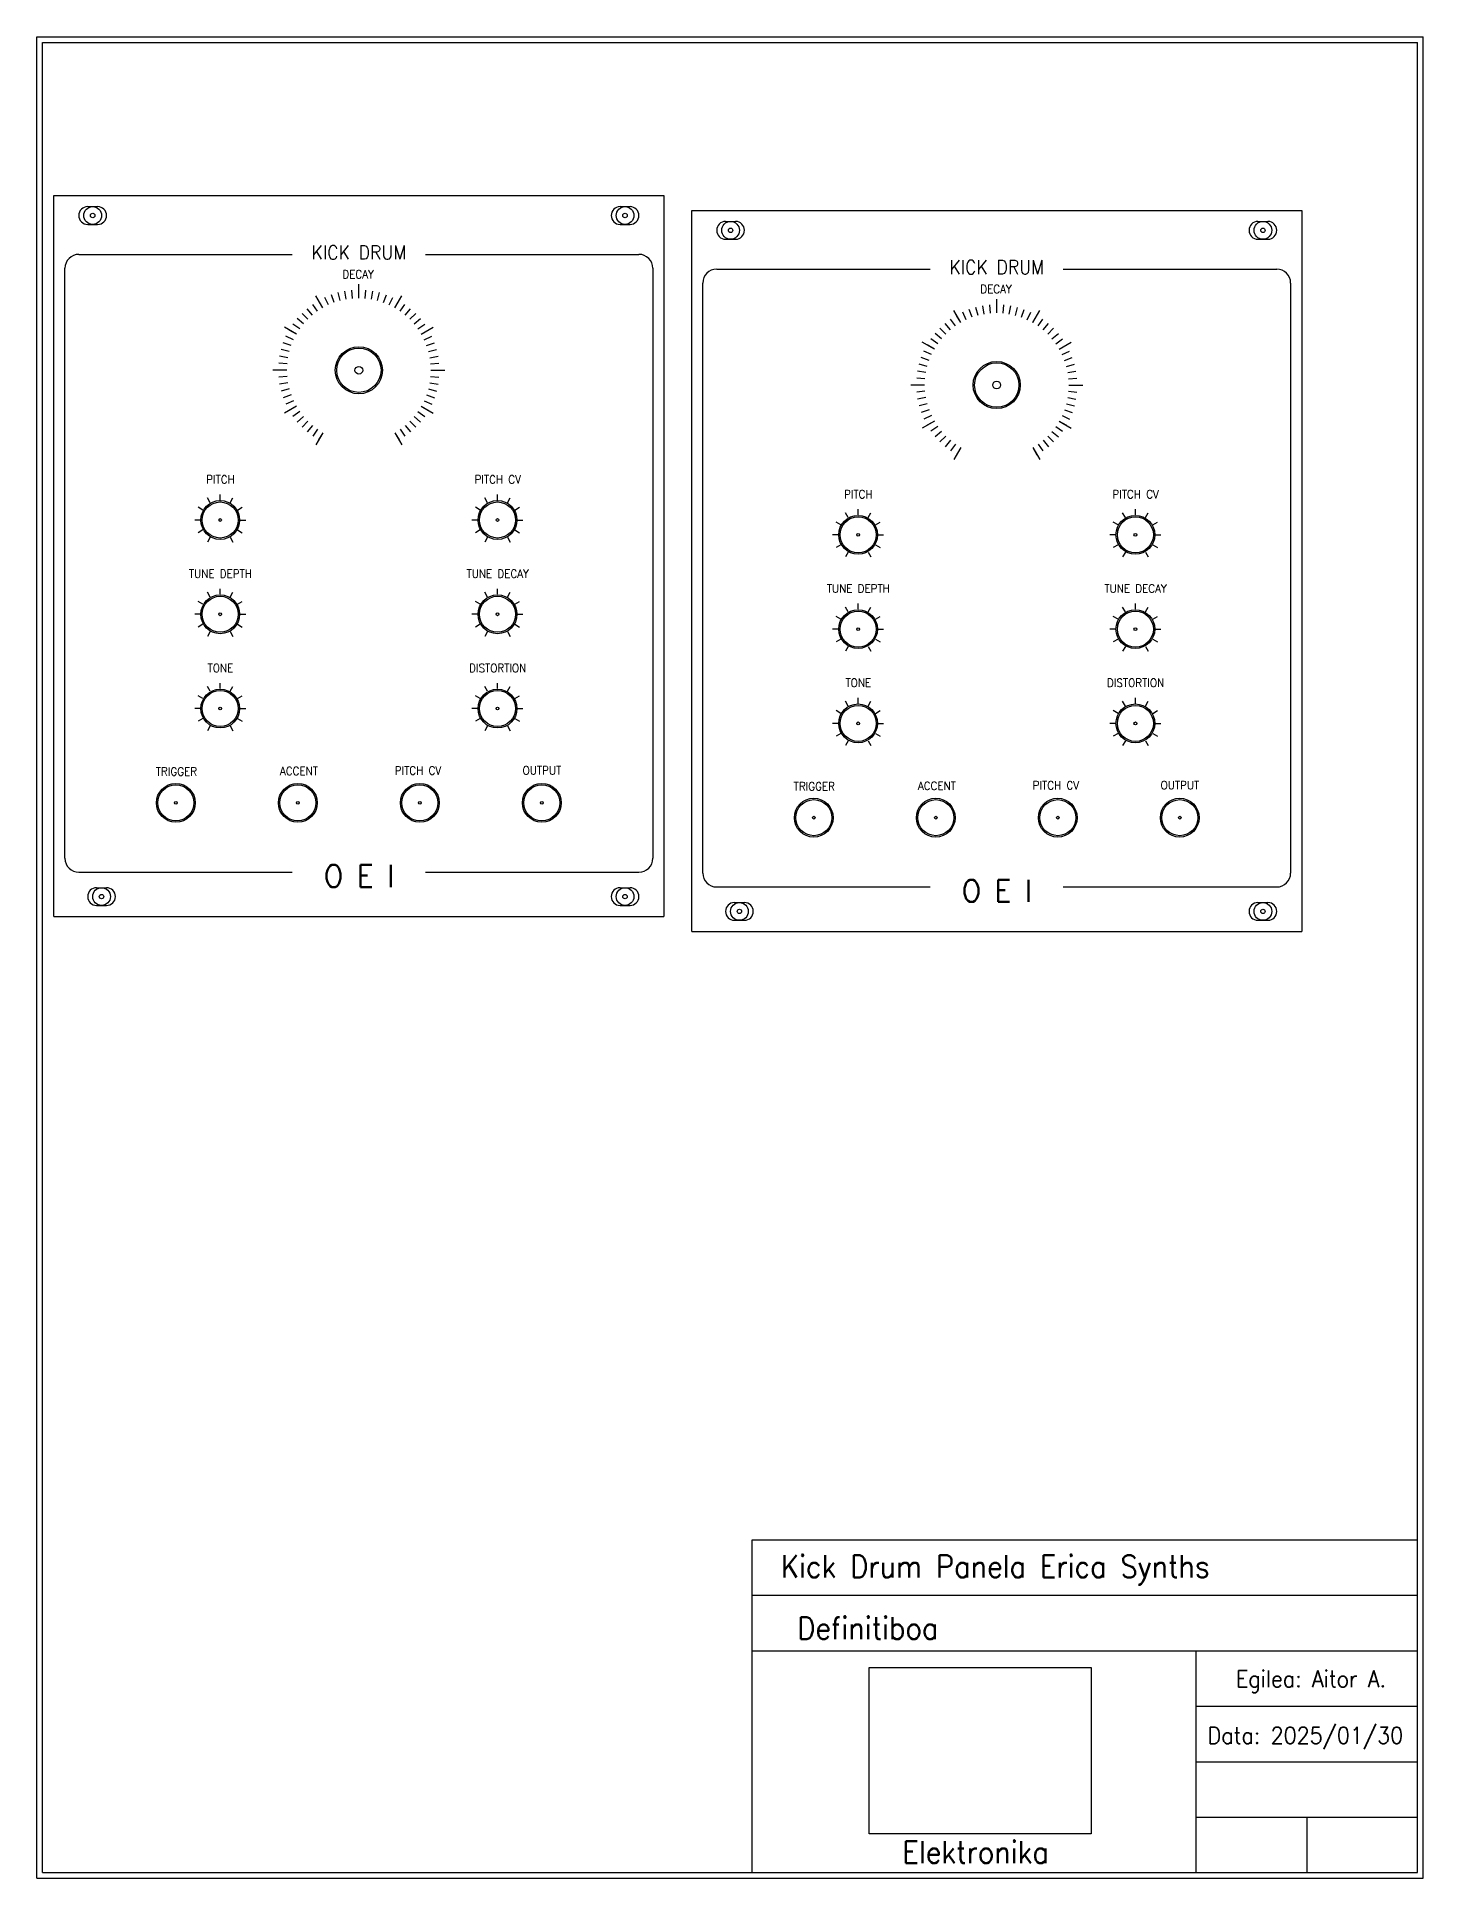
# Model space of a CAD drawing. Header units: millimetres. Extents: x 67 to 317, y -108 to 224.
import ezdxf

# ---------------------------------------------------------------- set-up
doc = ezdxf.new("R2010")
doc.units = ezdxf.units.MM
doc.layers.get('0').update_dxf_attribs({"lineweight": 25})
doc.styles.add('textstyle3', font='')
doc.styles.get('textstyle3').set_extended_font_data('Standard')
picture_1 = doc.add_image_def('image1.bmp', size_in_pixel=(213, 237))

msp = doc.modelspace()

# ---------------------------------------------------------------- linework, layer by layer
for p, q in [((67.16, -108.21), (67.16, 223.79)), ((67.16, 223.79), (317.16, 223.79)), ((68.16, -107.21), (68.16, 222.79)), ((68.16, 222.79), (316.16, 222.79)), ((316.16, -107.21), (316.16, 222.79)), ((317.16, -108.21), (317.16, 223.79)), ((70.23, 195.17), (180.23, 195.17)), ((70.23, 65.17), (70.23, 195.17)), ((76.33, 193.17), (78.13, 193.17)), ((76.33, 193.17), (78.13, 193.17)), ((76.33, 193.17), (78.13, 193.17)), ((172.33, 193.17), (174.13, 193.17)), ((172.33, 193.17), (174.13, 193.17)), ((172.33, 193.17), (174.13, 193.17)), ((180.23, 195.17), (180.23, 65.17)), ((76.33, 189.97), (78.13, 189.97)), ((76.33, 189.97), (78.13, 189.97)), ((76.33, 189.97), (78.13, 189.97)), ((172.33, 189.97), (174.13, 189.97)), ((172.33, 189.97), (174.13, 189.97)), ((172.33, 189.97), (174.13, 189.97)), ((185.26, 192.5), (295.26, 192.5)), ((185.26, 62.5), (185.26, 192.5)), ((191.36, 190.5), (193.16, 190.5)), ((191.36, 190.5), (193.16, 190.5)), ((191.36, 190.5), (193.16, 190.5)), ((287.36, 190.5), (289.16, 190.5)), ((287.36, 190.5), (289.16, 190.5)), ((287.36, 190.5), (289.16, 190.5)), ((295.26, 192.5), (295.26, 62.5)), ((191.36, 187.3), (193.16, 187.3)), ((191.36, 187.3), (193.16, 187.3)), ((191.36, 187.3), (193.16, 187.3)), ((287.36, 187.3), (289.16, 187.3)), ((287.36, 187.3), (289.16, 187.3)), ((287.36, 187.3), (289.16, 187.3)), ((74.73, 184.57), (113.23, 184.57)), ((137.23, 184.57), (175.73, 184.57)), ((72.23, 75.67), (72.23, 182.07)), ((178.23, 182.07), (178.23, 75.67)), ((187.26, 73), (187.26, 179.4)), ((189.76, 181.9), (228.26, 181.9)), ((252.26, 181.9), (290.76, 181.9)), ((293.26, 179.4), (293.26, 73)), ((118.73, 174.92), (117.48, 177.09)), ((118.73, 174.92), (117.98, 176.22)), ((119.74, 175.45), (119.1, 176.81)), ((120.78, 175.88), (120.27, 177.29)), ((121.86, 176.22), (121.48, 177.67)), ((122.97, 176.47), (122.71, 177.95)), ((124.1, 176.62), (123.97, 178.11)), ((125.23, 176.67), (125.23, 179.17)), ((126.36, 176.62), (126.49, 178.11)), ((127.49, 176.47), (127.75, 177.95)), ((128.59, 176.22), (128.98, 177.67)), ((129.68, 175.88), (130.19, 177.29)), ((130.72, 175.45), (131.36, 176.81)), ((131.73, 174.92), (132.98, 177.09)), ((131.73, 174.92), (132.48, 176.22)), ((240.26, 174), (240.26, 176.5)), ((115.27, 172.02), (114.12, 172.99)), ((116.04, 172.86), (114.98, 173.92)), ((116.87, 173.62), (115.91, 174.77)), ((117.77, 174.31), (116.91, 175.54)), ((132.69, 174.31), (133.55, 175.54)), ((133.59, 173.62), (134.55, 174.77)), ((134.42, 172.86), (135.48, 173.92)), ((135.19, 172.02), (136.34, 172.99)), ((232.81, 171.65), (231.95, 172.88)), ((233.76, 172.26), (232.51, 174.42)), ((233.76, 172.26), (233.01, 173.56)), ((234.77, 172.78), (234.14, 174.14)), ((235.82, 173.22), (235.31, 174.63)), ((236.9, 173.56), (236.51, 175.01)), ((238.01, 173.8), (237.75, 175.28)), ((239.13, 173.95), (239, 175.44)), ((241.4, 173.95), (241.53, 175.44)), ((242.52, 173.8), (242.78, 175.28)), ((243.63, 173.56), (244.02, 175.01)), ((244.71, 173.22), (245.22, 174.63)), ((245.76, 172.78), (246.39, 174.14)), ((246.76, 172.26), (248.01, 174.42)), ((246.76, 172.26), (247.51, 173.56)), ((247.72, 171.65), (248.58, 172.88)), ((113.97, 170.17), (111.81, 171.42)), ((113.45, 169.16), (112.09, 169.79)), ((113.97, 170.17), (112.67, 170.92)), ((114.58, 171.12), (113.35, 171.98)), ((135.88, 171.12), (137.11, 171.98)), ((136.49, 170.17), (138.65, 171.42)), ((137.01, 169.16), (138.37, 169.79)), ((230.31, 169.36), (229.16, 170.32)), ((231.07, 170.19), (230.01, 171.25)), ((231.91, 170.96), (230.94, 172.11)), ((248.62, 170.96), (249.59, 172.11)), ((249.46, 170.19), (250.52, 171.25)), ((250.22, 169.36), (251.37, 170.32)), ((112.43, 165.92), (110.95, 166.18)), ((112.67, 167.03), (111.22, 167.42)), ((113.01, 168.11), (111.6, 168.62)), ((137.45, 168.11), (138.86, 168.62)), ((137.79, 167.03), (139.24, 167.42)), ((138.03, 165.92), (139.51, 166.18)), ((229.01, 167.5), (226.84, 168.75)), ((228.48, 166.49), (227.12, 167.13)), ((229.01, 167.5), (227.71, 168.25)), ((229.62, 168.46), (228.39, 169.32)), ((250.91, 168.46), (252.14, 169.32)), ((251.52, 167.5), (253.69, 168.75)), ((252.05, 166.49), (253.41, 167.13)), ((112.23, 163.67), (109.73, 163.67)), ((112.28, 164.8), (110.78, 164.93)), ((138.18, 164.8), (139.67, 164.93)), ((138.23, 163.67), (140.73, 163.67)), ((138.23, 163.67), (139.73, 163.67)), ((227.46, 163.26), (225.98, 163.52)), ((227.71, 164.36), (226.26, 164.75)), ((228.05, 165.45), (226.64, 165.96)), ((252.48, 165.45), (253.89, 165.96)), ((252.82, 164.36), (254.27, 164.75)), ((253.07, 163.26), (254.54, 163.52)), ((112.28, 162.53), (110.78, 162.4)), ((112.43, 161.41), (110.95, 161.15)), ((112.67, 160.3), (111.22, 159.91)), ((137.79, 160.3), (139.24, 159.91)), ((138.03, 161.41), (139.51, 161.15)), ((138.18, 162.53), (139.67, 162.4)), ((227.26, 161), (224.76, 161)), ((227.31, 162.13), (225.82, 162.26)), ((227.31, 159.87), (225.82, 159.74)), ((253.22, 162.13), (254.71, 162.26)), ((253.22, 159.87), (254.71, 159.74)), ((253.26, 161), (255.76, 161)), ((253.26, 161), (254.76, 161)), ((113.01, 159.22), (111.6, 158.71)), ((113.97, 157.17), (111.81, 155.92)), ((113.45, 158.17), (112.09, 157.54)), ((113.97, 157.17), (112.67, 156.42)), ((114.58, 156.21), (113.35, 155.35)), ((135.88, 156.21), (137.11, 155.35)), ((136.49, 157.17), (138.65, 155.92)), ((136.49, 157.17), (137.79, 156.42)), ((137.01, 158.17), (138.37, 157.54)), ((137.45, 159.22), (138.86, 158.71)), ((227.46, 158.74), (225.98, 158.48)), ((227.71, 157.64), (226.26, 157.25)), ((228.05, 156.55), (226.64, 156.04)), ((252.48, 156.55), (253.89, 156.04)), ((252.82, 157.64), (254.27, 157.25)), ((253.07, 158.74), (254.54, 158.48)), ((115.27, 155.31), (114.12, 154.34)), ((116.04, 154.47), (114.98, 153.41)), ((116.87, 153.71), (115.91, 152.56)), ((117.77, 153.02), (116.91, 151.79)), ((132.69, 153.02), (133.55, 151.79)), ((133.59, 153.71), (134.55, 152.56)), ((134.42, 154.47), (135.48, 153.41)), ((135.19, 155.31), (136.34, 154.34)), ((229.01, 154.5), (226.84, 153.25)), ((228.48, 155.51), (227.12, 154.87)), ((229.01, 154.5), (227.71, 153.75)), ((229.62, 153.54), (228.39, 152.68)), ((250.91, 153.54), (252.14, 152.68)), ((251.52, 154.5), (253.69, 153.25)), ((251.52, 154.5), (252.82, 153.75)), ((252.05, 155.51), (253.41, 154.87)), ((118.73, 152.41), (117.48, 150.24)), ((118.73, 152.41), (117.98, 151.11)), ((131.73, 152.41), (132.98, 150.24)), ((131.73, 152.41), (132.48, 151.11)), ((230.31, 152.64), (229.16, 151.68)), ((231.07, 151.81), (230.01, 150.75)), ((231.91, 151.04), (230.94, 149.89)), ((232.81, 150.35), (231.95, 149.12)), ((233.76, 149.74), (232.51, 147.58)), ((233.76, 149.74), (233.01, 148.44)), ((246.76, 149.74), (248.01, 147.58)), ((246.76, 149.74), (247.51, 148.44)), ((247.72, 150.35), (248.58, 149.12)), ((248.62, 151.04), (249.59, 149.89)), ((249.46, 151.81), (250.52, 150.75)), ((250.22, 152.64), (251.37, 151.68)), ((98.43, 139.78), (97.93, 140.65)), ((100.23, 140.27), (100.23, 141.27)), ((102.03, 139.78), (102.53, 140.65)), ((148.43, 139.78), (147.93, 140.65)), ((150.23, 140.27), (150.23, 141.27)), ((152.03, 139.78), (152.53, 140.65)), ((96.63, 136.67), (95.63, 136.67)), ((97.11, 138.47), (96.25, 138.97)), ((103.35, 138.47), (104.21, 138.97)), ((103.83, 136.67), (104.83, 136.67)), ((146.63, 136.67), (145.63, 136.67)), ((147.11, 138.47), (146.25, 138.97)), ((153.35, 138.47), (154.21, 138.97)), ((153.83, 136.67), (154.83, 136.67)), ((212.15, 135.8), (211.28, 136.3)), ((213.46, 137.12), (212.96, 137.98)), ((215.26, 137.6), (215.26, 138.6)), ((217.06, 137.12), (217.56, 137.98)), ((218.38, 135.8), (219.25, 136.3)), ((262.15, 135.8), (261.28, 136.3)), ((263.46, 137.12), (262.96, 137.98)), ((265.26, 137.6), (265.26, 138.6)), ((267.06, 137.12), (267.56, 137.98)), ((268.38, 135.8), (269.25, 136.3)), ((97.11, 134.87), (96.25, 134.37)), ((98.43, 133.55), (97.93, 132.68)), ((102.03, 133.55), (102.53, 132.68)), ((103.35, 134.87), (104.21, 134.37)), ((147.11, 134.87), (146.25, 134.37)), ((148.43, 133.55), (147.93, 132.68)), ((152.03, 133.55), (152.53, 132.68)), ((153.35, 134.87), (154.21, 134.37)), ((211.66, 134), (210.66, 134)), ((218.86, 134), (219.86, 134)), ((261.66, 134), (260.66, 134)), ((268.86, 134), (269.86, 134)), ((212.15, 132.2), (211.28, 131.7)), ((213.46, 130.88), (212.96, 130.02)), ((217.06, 130.88), (217.56, 130.02)), ((218.38, 132.2), (219.25, 131.7)), ((262.15, 132.2), (261.28, 131.7)), ((263.46, 130.88), (262.96, 130.02)), ((267.06, 130.88), (267.56, 130.02)), ((268.38, 132.2), (269.25, 131.7)), ((98.43, 122.78), (97.93, 123.65)), ((100.23, 123.27), (100.23, 124.27)), ((102.03, 122.78), (102.53, 123.65)), ((148.43, 122.78), (147.93, 123.65)), ((150.23, 123.27), (150.23, 124.27)), ((152.03, 122.78), (152.53, 123.65)), ((96.63, 119.67), (95.63, 119.67)), ((97.11, 121.47), (96.25, 121.97)), ((103.35, 121.47), (104.21, 121.97)), ((103.83, 119.67), (104.83, 119.67)), ((146.63, 119.67), (145.63, 119.67)), ((147.11, 121.47), (146.25, 121.97)), ((153.35, 121.47), (154.21, 121.97)), ((153.83, 119.67), (154.83, 119.67)), ((213.46, 120.12), (212.96, 120.98)), ((215.26, 120.6), (215.26, 121.6)), ((217.06, 120.12), (217.56, 120.98)), ((263.46, 120.12), (262.96, 120.98)), ((265.26, 120.6), (265.26, 121.6)), ((267.06, 120.12), (267.56, 120.98)), ((97.11, 117.87), (96.25, 117.37)), ((98.43, 116.55), (97.93, 115.68)), ((102.03, 116.55), (102.53, 115.68)), ((103.35, 117.87), (104.21, 117.37)), ((147.11, 117.87), (146.25, 117.37)), ((148.43, 116.55), (147.93, 115.68)), ((152.03, 116.55), (152.53, 115.68)), ((153.35, 117.87), (154.21, 117.37)), ((211.66, 117), (210.66, 117)), ((212.15, 118.8), (211.28, 119.3)), ((218.38, 118.8), (219.25, 119.3)), ((218.86, 117), (219.86, 117)), ((261.66, 117), (260.66, 117)), ((262.15, 118.8), (261.28, 119.3)), ((268.38, 118.8), (269.25, 119.3)), ((268.86, 117), (269.86, 117)), ((212.15, 115.2), (211.28, 114.7)), ((213.46, 113.88), (212.96, 113.02)), ((217.06, 113.88), (217.56, 113.02)), ((218.38, 115.2), (219.25, 114.7)), ((262.15, 115.2), (261.28, 114.7)), ((263.46, 113.88), (262.96, 113.02)), ((267.06, 113.88), (267.56, 113.02)), ((268.38, 115.2), (269.25, 114.7)), ((98.43, 105.78), (97.93, 106.65)), ((100.23, 106.27), (100.23, 107.27)), ((102.03, 105.78), (102.53, 106.65)), ((148.43, 105.78), (147.93, 106.65)), ((150.23, 106.27), (150.23, 107.27)), ((152.03, 105.78), (152.53, 106.65)), ((97.11, 104.47), (96.25, 104.97)), ((103.35, 104.47), (104.21, 104.97)), ((147.11, 104.47), (146.25, 104.97)), ((153.35, 104.47), (154.21, 104.97)), ((213.46, 103.12), (212.96, 103.98)), ((215.26, 103.6), (215.26, 104.6)), ((217.06, 103.12), (217.56, 103.98)), ((263.46, 103.12), (262.96, 103.98)), ((265.26, 103.6), (265.26, 104.6)), ((267.06, 103.12), (267.56, 103.98)), ((96.63, 102.67), (95.63, 102.67)), ((97.11, 100.87), (96.25, 100.37)), ((103.35, 100.87), (104.21, 100.37)), ((103.83, 102.67), (104.83, 102.67)), ((146.63, 102.67), (145.63, 102.67)), ((147.11, 100.87), (146.25, 100.37)), ((153.35, 100.87), (154.21, 100.37)), ((153.83, 102.67), (154.83, 102.67)), ((211.66, 100), (210.66, 100)), ((212.15, 101.8), (211.28, 102.3)), ((218.38, 101.8), (219.25, 102.3)), ((218.86, 100), (219.86, 100)), ((261.66, 100), (260.66, 100)), ((262.15, 101.8), (261.28, 102.3)), ((268.38, 101.8), (269.25, 102.3)), ((268.86, 100), (269.86, 100)), ((98.43, 99.55), (97.93, 98.68)), ((102.03, 99.55), (102.53, 98.68)), ((148.43, 99.55), (147.93, 98.68)), ((152.03, 99.55), (152.53, 98.68)), ((212.15, 98.2), (211.28, 97.7)), ((213.46, 96.88), (212.96, 96.02)), ((217.06, 96.88), (217.56, 96.02)), ((218.38, 98.2), (219.25, 97.7)), ((262.15, 98.2), (261.28, 97.7)), ((263.46, 96.88), (262.96, 96.02)), ((267.06, 96.88), (267.56, 96.02)), ((268.38, 98.2), (269.25, 97.7)), ((74.73, 73.17), (113.23, 73.17)), ((137.23, 73.17), (175.73, 73.17)), ((77.93, 70.37), (79.73, 70.37)), ((77.93, 70.37), (79.73, 70.37)), ((77.93, 70.37), (79.73, 70.37)), ((172.33, 70.37), (174.13, 70.37)), ((172.33, 70.37), (174.13, 70.37)), ((172.33, 70.37), (174.13, 70.37)), ((189.76, 70.5), (228.26, 70.5)), ((252.26, 70.5), (290.76, 70.5)), ((77.93, 67.17), (79.73, 67.17)), ((77.93, 67.17), (79.73, 67.17)), ((77.93, 67.17), (79.73, 67.17)), ((172.33, 67.17), (174.13, 67.17)), ((172.33, 67.17), (174.13, 67.17)), ((172.33, 67.17), (174.13, 67.17)), ((192.96, 67.7), (194.76, 67.7)), ((192.96, 67.7), (194.76, 67.7)), ((192.96, 67.7), (194.76, 67.7)), ((287.36, 67.7), (289.16, 67.7)), ((287.36, 67.7), (289.16, 67.7)), ((287.36, 67.7), (289.16, 67.7)), ((70.23, 65.17), (180.23, 65.17)), ((192.96, 64.5), (194.76, 64.5)), ((192.96, 64.5), (194.76, 64.5)), ((192.96, 64.5), (194.76, 64.5)), ((287.36, 64.5), (289.16, 64.5)), ((287.36, 64.5), (289.16, 64.5)), ((287.36, 64.5), (289.16, 64.5)), ((185.26, 62.5), (295.26, 62.5)), ((196.16, -107.21), (196.16, -47.21)), ((196.16, -47.21), (316.16, -47.21)), ((196.16, -57.21), (316.16, -57.21)), ((196.16, -67.21), (316.16, -67.21)), ((276.16, -67.21), (276.16, -107.21)), ((276.16, -77.21), (316.16, -77.21)), ((276.16, -87.21), (316.16, -87.21)), ((276.16, -97.21), (316.16, -97.21)), ((296.16, -97.21), (296.16, -107.21)), ((67.16, -108.21), (317.16, -108.21)), ((68.16, -107.21), (316.16, -107.21))]:
    msp.add_line(p, q)
for centre, radius in [((77.23, 191.57), 1.6), ((173.23, 191.57), 1.6), ((77.23, 191.57), 0.4), ((173.23, 191.57), 0.4), ((192.26, 188.9), 1.6), ((192.26, 188.9), 0.4), ((288.26, 188.9), 1.6), ((288.26, 188.9), 0.4), ((125.23, 163.67), 4.25), ((125.23, 163.67), 4), ((125.23, 163.67), 0.7), ((240.26, 161), 4.25), ((240.26, 161), 4), ((240.26, 161), 0.7), ((100.23, 136.67), 3.5), ((100.23, 136.67), 3.25), ((150.23, 136.67), 3.5), ((150.23, 136.67), 3.25), ((100.23, 136.67), 0.25), ((150.23, 136.67), 0.25), ((215.26, 134), 3.5), ((215.26, 134), 3.25), ((265.26, 134), 3.5), ((265.26, 134), 3.25), ((215.26, 134), 0.25), ((265.26, 134), 0.25), ((100.23, 119.67), 3.5), ((100.23, 119.67), 3.25), ((150.23, 119.67), 3.5), ((150.23, 119.67), 3.25), ((100.23, 119.67), 0.25), ((150.23, 119.67), 0.25), ((215.26, 117), 3.5), ((215.26, 117), 3.25), ((265.26, 117), 3.5), ((265.26, 117), 3.25), ((215.26, 117), 0.25), ((265.26, 117), 0.25), ((100.23, 102.67), 3.5), ((100.23, 102.67), 3.25), ((150.23, 102.67), 3.5), ((150.23, 102.67), 3.25), ((215.26, 100), 3.5), ((215.26, 100), 3.25), ((265.26, 100), 3.5), ((265.26, 100), 3.25), ((100.23, 102.67), 0.25), ((150.23, 102.67), 0.25), ((215.26, 100), 0.25), ((265.26, 100), 0.25), ((92.23, 85.67), 3.5), ((92.23, 85.67), 3.25), ((114.23, 85.67), 3.5), ((114.23, 85.67), 3.25), ((136.23, 85.67), 3.5), ((136.23, 85.67), 3.25), ((158.23, 85.67), 3.5), ((158.23, 85.67), 3.25), ((207.26, 83), 3.5), ((229.26, 83), 3.5), ((251.26, 83), 3.5), ((273.26, 83), 3.5), ((92.23, 85.67), 0.25), ((114.23, 85.67), 0.25), ((136.23, 85.67), 0.25), ((158.23, 85.67), 0.25), ((207.26, 83), 3.25), ((207.26, 83), 0.25), ((229.26, 83), 3.25), ((229.26, 83), 0.25), ((251.26, 83), 3.25), ((251.26, 83), 0.25), ((273.26, 83), 3.25), ((273.26, 83), 0.25), ((78.83, 68.77), 1.6), ((173.23, 68.77), 1.6), ((78.83, 68.77), 0.4), ((173.23, 68.77), 0.4), ((193.86, 66.1), 1.6), ((193.86, 66.1), 0.4), ((288.26, 66.1), 1.6), ((288.26, 66.1), 0.4)]:
    msp.add_circle(centre, radius)
for centre, radius, start, end in [((76.33, 191.57), 1.6, 90, 270), ((76.33, 191.57), 1.6, 90, 270), ((76.33, 191.57), 1.6, 90, 270), ((78.13, 191.57), 1.6, 270, 90), ((78.13, 191.57), 1.6, 270, 90), ((78.13, 191.57), 1.6, 270, 90), ((172.33, 191.57), 1.6, 90, 270), ((172.33, 191.57), 1.6, 90, 270), ((172.33, 191.57), 1.6, 90, 270), ((174.13, 191.57), 1.6, 270, 90), ((174.13, 191.57), 1.6, 270, 90), ((174.13, 191.57), 1.6, 270, 90), ((191.36, 188.9), 1.6, 90, 270), ((191.36, 188.9), 1.6, 90, 270), ((191.36, 188.9), 1.6, 90, 270), ((193.16, 188.9), 1.6, 270, 90), ((193.16, 188.9), 1.6, 270, 90), ((193.16, 188.9), 1.6, 270, 90), ((287.36, 188.9), 1.6, 90, 270), ((287.36, 188.9), 1.6, 90, 270), ((287.36, 188.9), 1.6, 90, 270), ((289.16, 188.9), 1.6, 270, 90), ((289.16, 188.9), 1.6, 270, 90), ((289.16, 188.9), 1.6, 270, 90), ((74.73, 182.07), 2.5, 90, 180), ((175.73, 182.07), 2.5, 0, 90), ((189.76, 179.4), 2.5, 90, 180), ((290.76, 179.4), 2.5, 0, 90), ((74.73, 75.67), 2.5, 180, 270), ((175.73, 75.67), 2.5, 270, 0), ((77.93, 68.77), 1.6, 90, 270), ((77.93, 68.77), 1.6, 90, 270), ((77.93, 68.77), 1.6, 90, 270), ((79.73, 68.77), 1.6, 270, 90), ((79.73, 68.77), 1.6, 270, 90), ((79.73, 68.77), 1.6, 270, 90), ((172.33, 68.77), 1.6, 90, 270), ((172.33, 68.77), 1.6, 90, 270), ((172.33, 68.77), 1.6, 90, 270), ((174.13, 68.77), 1.6, 270, 90), ((174.13, 68.77), 1.6, 270, 90), ((174.13, 68.77), 1.6, 270, 90), ((189.76, 73), 2.5, 180, 270), ((290.76, 73), 2.5, 270, 0), ((192.96, 66.1), 1.6, 90, 270), ((192.96, 66.1), 1.6, 90, 270), ((192.96, 66.1), 1.6, 90, 270), ((194.76, 66.1), 1.6, 270, 90), ((194.76, 66.1), 1.6, 270, 90), ((194.76, 66.1), 1.6, 270, 90), ((287.36, 66.1), 1.6, 90, 270), ((287.36, 66.1), 1.6, 90, 270), ((287.36, 66.1), 1.6, 90, 270), ((289.16, 66.1), 1.6, 270, 90), ((289.16, 66.1), 1.6, 270, 90), ((289.16, 66.1), 1.6, 270, 90)]:
    msp.add_arc(centre, radius, start, end)

# ---------------------------------------------------------------- texts
at = {"attachment_point": 2, "style": 'textstyle3'}
for s, insert, char_height in [('KICK DRUM', (125.23, 186.17), 2.5), ('KICK DRUM', (240.26, 183.5), 2.5), ('\\H1.5;DECAY', (125.1, 181.73), 2.5), ('\\H1.5;DECAY', (240.14, 179.06), 2.5), ('\\H1.5;PITCH', (100.27, 144.73), 2), ('\\H1.5;PITCH CV', (150.27, 144.73), 2), ('\\H1.5;PITCH', (215.3, 142.07), 2), ('\\H1.5;PITCH CV', (265.3, 142.07), 2), ('\\H1.5;TUNE DEPTH', (100.27, 127.73), 2), ('\\H1.5;TUNE DECAY', (150.27, 127.73), 2), ('\\H1.5;TUNE DEPTH', (215.3, 125.07), 2), ('\\H1.5;TUNE DECAY', (265.3, 125.07), 2), ('\\H1.5;TONE', (100.27, 110.73), 2), ('\\H1.5;DISTORTION', (150.27, 110.73), 2), ('\\H1.5;TONE', (215.3, 108.07), 2), ('\\H1.5;DISTORTION', (265.3, 108.07), 2), ('\\H1.5;TRIGGER', (92.33, 92.07), 2), ('\\H1.5;ACCENT', (114.43, 92.16), 2), ('\\H1.5;PITCH CV', (135.89, 92.25), 2), ('\\H1.5;OUTPUT', (158.25, 92.27), 2), ('\\H1.5;TRIGGER', (207.36, 89.4), 2), ('\\H1.5;ACCENT', (229.47, 89.49), 2), ('\\H1.5;PITCH CV', (250.92, 89.58), 2), ('\\H1.5;OUTPUT', (273.29, 89.61), 2), ('\\H4;O E I', (125.28, 74.48), 2), ('\\H4;O E I', (240.31, 71.81), 2), ('\\H4;Kick Drum Panela Erica Synths', (240, -50), 2.5), ('\\H4;Definitiboa', (217.01, -61.13), 2.5), ('\\H3;Egilea: Aitor A.', (296.93, -70.77), 2.5), ('\\H3;Data: 2025/01/30', (295.92, -80.98), 2.5), ('\\H4;Elektronika', (236.46, -101.52), 2.5)]:
    msp.add_mtext(s, dxfattribs=dict(at, insert=insert, char_height=char_height))

# ---------------------------------------------------------------- pictures from other files: only their frames are drawn
image = msp.add_image(picture_1, insert=(217.27, -100.21), size_in_units=(40, 30))
image.dxf.flags = 7

doc.saveas('drawing.dxf')
